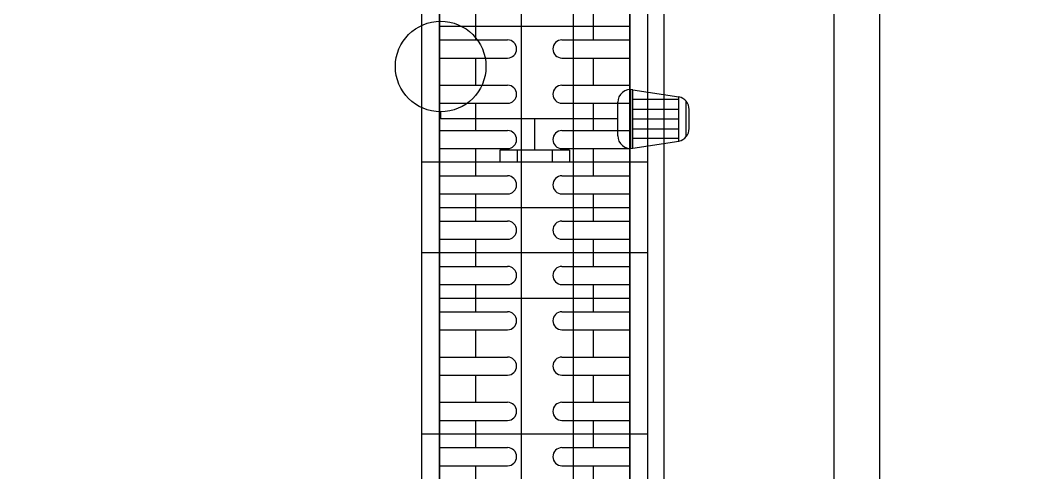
# Model space of a CAD drawing. Header units: inches. Extents: x 21 to 38546, y 13 to 15001.
# Drawn here: x 5524.4 to 5580.8, y 2407.1 to 2432 of the extents above; entities that cross this region are included whole.
import ezdxf

# ---------------------------------------------------------------- set-up
doc = ezdxf.new("R2010")
doc.units = ezdxf.units.IN
doc.header["$MEASUREMENT"] = 0
for name, color, linetype in [('pex_boru_dönüş', 5, 'Continuous'), ('pex_boru_gidiş', 1, 'Continuous'), ('RAST-IST-RADYATÖR-DİNAMİK BLOK', 83, 'Continuous')]:
    doc.layers.add(name, color=color, linetype=linetype)
doc.layers.add('Z_MİM_-KM-WALL', color=8, linetype='Continuous', lineweight=25)
doc.layers.add('Z_MİM_-KM-WALL-PLASTER', color=8, linetype='Continuous', lineweight=25)

# ---------------------------------------------------------------- blocks, each defined once
blk = doc.blocks.new('IS_RADYATOR-PLAN-130')
at = {"layer": 'RAST-IST-RADYATÖR-DİNAMİK BLOK'}
blk.add_lwpolyline([(0, 0), (130, 0), (130, 12.5), (0, 12.5)], dxfattribs=at)
blk = doc.blocks.new('IS_RADYATOR-PLAN-140')
at = {"layer": 'RAST-IST-RADYATÖR-DİNAMİK BLOK', "color": 7}
for p, q in [((128.25, 11.5), (128.25, 7.75)), ((129.25, 11.5), (129.25, 7.75)), ((130.75, 11.5), (130.75, 7.75)), ((131.75, 11.5), (131.75, 7.75)), ((133.25, 11.5), (133.25, 7.75)), ((134.25, 11.5), (134.25, 7.75)), ((135.75, 11.5), (135.75, 7.75)), ((136.75, 11.5), (136.75, 7.75)), ((127.5, 9.5), (128.25, 9.5)), ((129.25, 9.5), (130, 9.5)), ((130, 9.5), (130.75, 9.5)), ((131.75, 9.5), (132.5, 9.5)), ((132.5, 9.5), (133.25, 9.5)), ((134.25, 9.5), (135, 9.5)), ((135, 9.5), (135.75, 9.5)), ((136.75, 9.5), (137.5, 9.5)), ((128.25, 4.75), (128.25, 1)), ((129.25, 4.75), (129.25, 1)), ((130.75, 4.75), (130.75, 1)), ((131.75, 4.75), (131.75, 1)), ((133.25, 4.75), (133.25, 1)), ((134.25, 4.75), (134.25, 1)), ((135.75, 4.75), (135.75, 1)), ((136.75, 4.75), (136.75, 1)), ((127.5, 3), (128.25, 3)), ((129.25, 3), (130, 3)), ((130, 3), (130.75, 3)), ((131.75, 3), (132.5, 3)), ((132.5, 3), (133.25, 3)), ((134.25, 3), (135, 3)), ((135, 3), (135.75, 3)), ((136.75, 3), (137.5, 3))]:
    blk.add_line(p, q, dxfattribs=at)
at = {"layer": 'RAST-IST-RADYATÖR-DİNAMİK BLOK'}
for points in [[(0, 0), (140, 0), (140, 12.5), (0, 12.5)], [(2.5, 11.5), (137.5, 11.5), (137.5, 1), (2.5, 1)]]:
    blk.add_lwpolyline(points, dxfattribs=at)
at = {"layer": 'RAST-IST-RADYATÖR-DİNAMİK BLOK', "color": 7}
for centre, start, end in [((128.75, 7.75), 180, 0), ((131.25, 7.75), 180, 0), ((133.75, 7.75), 180, 0), ((136.25, 7.75), 180, 0), ((128.75, 4.75), 0, 180), ((131.25, 4.75), 0, 180), ((133.75, 4.75), 0, 180), ((136.25, 4.75), 0, 180)]:
    blk.add_arc(centre, 0.5, start, end, dxfattribs=at)
blk = doc.blocks.new('IS_RADYATOR-PLAN-150')
at = {"layer": 'RAST-IST-RADYATÖR-DİNAMİK BLOK', "color": 7}
for p, q in [((128.25, 11.5), (128.25, 7.75)), ((129.25, 11.5), (129.25, 7.75)), ((130.75, 11.5), (130.75, 7.75)), ((131.75, 11.5), (131.75, 7.75)), ((133.25, 11.5), (133.25, 7.75)), ((134.25, 11.5), (134.25, 7.75)), ((135.75, 11.5), (135.75, 7.75)), ((136.75, 11.5), (136.75, 7.75)), ((138.25, 11.5), (138.25, 7.75)), ((139.25, 11.5), (139.25, 7.75)), ((140.75, 11.5), (140.75, 7.75)), ((141.75, 11.5), (141.75, 7.75)), ((147.385, 11.439), (147.78, 11.439)), ((147.385, 1.67), (147.385, 11.439)), ((127.5, 9.5), (128.25, 9.5)), ((129.25, 9.5), (130, 9.5)), ((130, 9.5), (130.75, 9.5)), ((131.75, 9.5), (132.5, 9.5)), ((132.5, 9.5), (133.25, 9.5)), ((134.25, 9.5), (135, 9.5)), ((135, 9.5), (135.75, 9.5)), ((136.75, 9.5), (137.5, 9.5)), ((137.5, 9.5), (138.25, 9.5)), ((139.25, 9.5), (140, 9.5)), ((140, 9.5), (140.75, 9.5)), ((141.75, 9.5), (142.5, 9.5)), ((145.668, 6.25), (147.385, 6.25)), ((128.25, 4.75), (128.25, 1)), ((129.25, 4.75), (129.25, 1)), ((130.75, 4.75), (130.75, 1)), ((131.75, 4.75), (131.75, 1)), ((133.25, 4.75), (133.25, 1)), ((134.25, 4.75), (134.25, 1)), ((135.75, 4.75), (135.75, 1)), ((136.75, 4.75), (136.75, 1)), ((138.25, 4.75), (138.25, 1)), ((139.25, 4.75), (139.25, 1)), ((140.75, 4.75), (140.75, 1)), ((141.75, 4.75), (141.75, 1)), ((127.5, 3), (128.25, 3)), ((129.25, 3), (130, 3)), ((130, 3), (130.75, 3)), ((131.75, 3), (132.5, 3)), ((132.5, 3), (133.25, 3)), ((134.25, 3), (135, 3)), ((135, 3), (135.75, 3)), ((136.75, 3), (137.5, 3)), ((137.5, 3), (138.25, 3)), ((139.25, 3), (140, 3)), ((140, 3), (140.75, 3)), ((141.75, 3), (142.5, 3)), ((146.462, 1.67), (148.309, 1.67)), ((149.011, 0.968), (145.76, 0.968)), ((145.773, 0.833), (148.998, 0.833)), ((145.773, 0.833), (146.168, -1.704)), ((146.308, -1.704), (146.308, 0.833)), ((146.832, -1.704), (146.832, 0.833)), ((147.381, -1.704), (147.381, 0.833)), ((147.906, -1.704), (147.906, 0.833)), ((148.467, -1.704), (148.467, 0.833)), ((148.998, 0.833), (148.603, -1.704)), ((146.168, -1.704), (148.603, -1.704)), ((146.411, -2.11), (148.36, -2.11)), ((146.857, -2.27), (147.914, -2.27))]:
    blk.add_line(p, q, dxfattribs=at)
at = {"layer": 'RAST-IST-RADYATÖR-DİNAMİK BLOK'}
for p, q in [((145.668, 8.178), (145, 8.178)), ((145.668, 7.214), (145.668, 8.178)), ((145.668, 7.214), (145, 7.214)), ((145.668, 5.286), (145.668, 7.214)), ((145.668, 5.286), (145, 5.286)), ((145.668, 4.322), (145.668, 5.286)), ((145.668, 4.322), (145, 4.322))]:
    blk.add_line(p, q, dxfattribs=at)
for points in [[(-5, 0), (145, 0), (145, 12.5), (-5, 12.5)], [(-2.5, 11.5), (142.5, 11.5), (142.5, 1), (-2.5, 1)]]:
    blk.add_lwpolyline(points, dxfattribs=at)
at = {"layer": 'RAST-IST-RADYATÖR-DİNAMİK BLOK', "color": 10}
blk.add_circle((150.28, 11.439), 2.5, dxfattribs=at)
at = {"layer": 'RAST-IST-RADYATÖR-DİNAMİK BLOK', "color": 7}
for centre, radius, start, end in [((128.75, 7.75), 0.5, 180, 0), ((131.25, 7.75), 0.5, 180, 0), ((133.75, 7.75), 0.5, 180, 0), ((136.25, 7.75), 0.5, 180, 0), ((138.75, 7.75), 0.5, 180, 0), ((141.25, 7.75), 0.5, 180, 0), ((128.75, 4.75), 0.5, 0, 180), ((131.25, 4.75), 0.5, 0, 180), ((133.75, 4.75), 0.5, 0, 180), ((136.25, 4.75), 0.5, 0, 180), ((138.75, 4.75), 0.5, 0, 180), ((141.25, 4.75), 0.5, 0, 180), ((146.462, 0.968), 0.702, 90, 191.1518), ((148.309, 0.968), 0.702, 348.8482, 90), ((146.857, -1.568), 0.702, 191.1518, 270), ((147.914, -1.568), 0.702, 270, 348.8482)]:
    blk.add_arc(centre, radius, start, end, dxfattribs=at)
blk = doc.blocks.new('IS_RADYATOR-PLAN-160')
at = {"layer": 'RAST-IST-RADYATÖR-DİNAMİK BLOK', "color": 7}
for p, q in [((128.25, 11.5), (128.25, 7.75)), ((129.25, 11.5), (129.25, 7.75)), ((130.75, 11.5), (130.75, 7.75)), ((131.75, 11.5), (131.75, 7.75)), ((133.25, 11.5), (133.25, 7.75)), ((134.25, 11.5), (134.25, 7.75)), ((135.75, 11.5), (135.75, 7.75)), ((136.75, 11.5), (136.75, 7.75)), ((138.25, 11.5), (138.25, 7.75)), ((139.25, 11.5), (139.25, 7.75)), ((140.75, 11.5), (140.75, 7.75)), ((141.75, 11.5), (141.75, 7.75)), ((143.25, 11.5), (143.25, 7.75)), ((144.25, 11.5), (144.25, 7.75)), ((145.75, 11.5), (145.75, 7.75)), ((146.75, 11.5), (146.75, 7.75)), ((148.25, 11.5), (148.25, 7.75)), ((149.25, 11.5), (149.25, 7.75)), ((150.75, 11.5), (150.75, 7.75)), ((151.75, 11.5), (151.75, 7.75)), ((127.5, 9.5), (128.25, 9.5)), ((129.25, 9.5), (130, 9.5)), ((130, 9.5), (130.75, 9.5)), ((131.75, 9.5), (132.5, 9.5)), ((132.5, 9.5), (133.25, 9.5)), ((134.25, 9.5), (135, 9.5)), ((135, 9.5), (135.75, 9.5)), ((136.75, 9.5), (137.5, 9.5)), ((137.5, 9.5), (138.25, 9.5)), ((139.25, 9.5), (140, 9.5)), ((140, 9.5), (140.75, 9.5)), ((141.75, 9.5), (142.5, 9.5)), ((142.5, 9.5), (143.25, 9.5)), ((144.25, 9.5), (145, 9.5)), ((145, 9.5), (145.75, 9.5)), ((146.75, 9.5), (147.5, 9.5)), ((147.5, 9.5), (148.25, 9.5)), ((149.25, 9.5), (150, 9.5)), ((150, 9.5), (150.75, 9.5)), ((151.75, 9.5), (152.5, 9.5)), ((128.25, 4.75), (128.25, 1)), ((129.25, 4.75), (129.25, 1)), ((130.75, 4.75), (130.75, 1)), ((131.75, 4.75), (131.75, 1)), ((133.25, 4.75), (133.25, 1)), ((134.25, 4.75), (134.25, 1)), ((135.75, 4.75), (135.75, 1)), ((136.75, 4.75), (136.75, 1)), ((138.25, 4.75), (138.25, 1)), ((139.25, 4.75), (139.25, 1)), ((140.75, 4.75), (140.75, 1)), ((141.75, 4.75), (141.75, 1)), ((143.25, 4.75), (143.25, 1)), ((144.25, 4.75), (144.25, 1)), ((145.75, 4.75), (145.75, 1)), ((146.75, 4.75), (146.75, 1)), ((148.25, 4.75), (148.25, 1)), ((149.25, 4.75), (149.25, 1)), ((150.75, 4.75), (150.75, 1)), ((151.75, 4.75), (151.75, 1)), ((127.5, 3), (128.25, 3)), ((129.25, 3), (130, 3)), ((130, 3), (130.75, 3)), ((131.75, 3), (132.5, 3)), ((132.5, 3), (133.25, 3)), ((134.25, 3), (135, 3)), ((135, 3), (135.75, 3)), ((136.75, 3), (137.5, 3)), ((137.5, 3), (138.25, 3)), ((139.25, 3), (140, 3)), ((140, 3), (140.75, 3)), ((141.75, 3), (142.5, 3)), ((142.5, 3), (143.25, 3)), ((144.25, 3), (145, 3)), ((145, 3), (145.75, 3)), ((146.75, 3), (147.5, 3)), ((147.5, 3), (148.25, 3)), ((149.25, 3), (150, 3)), ((150, 3), (150.75, 3)), ((151.75, 3), (152.5, 3))]:
    blk.add_line(p, q, dxfattribs=at)
at = {"layer": 'RAST-IST-RADYATÖR-DİNAMİK BLOK'}
for points in [[(-5, 0), (155, 0), (155, 12.5), (-5, 12.5)], [(-2.5, 11.5), (152.5, 11.5), (152.5, 1), (-2.5, 1)]]:
    blk.add_lwpolyline(points, dxfattribs=at)
at = {"layer": 'RAST-IST-RADYATÖR-DİNAMİK BLOK', "color": 7}
for centre, start, end in [((128.75, 7.75), 180, 0), ((131.25, 7.75), 180, 0), ((133.75, 7.75), 180, 0), ((136.25, 7.75), 180, 0), ((138.75, 7.75), 180, 0), ((141.25, 7.75), 180, 0), ((143.75, 7.75), 180, 0), ((146.25, 7.75), 180, 0), ((148.75, 7.75), 180, 0), ((151.25, 7.75), 180, 0), ((128.75, 4.75), 0, 180), ((131.25, 4.75), 0, 180), ((133.75, 4.75), 0, 180), ((136.25, 4.75), 0, 180), ((138.75, 4.75), 0, 180), ((141.25, 4.75), 0, 180), ((143.75, 4.75), 0, 180), ((146.25, 4.75), 0, 180), ((148.75, 4.75), 0, 180), ((151.25, 4.75), 0, 180)]:
    blk.add_arc(centre, 0.5, start, end, dxfattribs=at)
blk = doc.blocks.new('IS_RADYATOR-PLAN-170')
at = {"layer": 'RAST-IST-RADYATÖR-DİNAMİK BLOK', "color": 7}
for p, q in [((128.25, 11.5), (128.25, 7.75)), ((129.25, 11.5), (129.25, 7.75)), ((130.75, 11.5), (130.75, 7.75)), ((131.75, 11.5), (131.75, 7.75)), ((133.25, 11.5), (133.25, 7.75)), ((134.25, 11.5), (134.25, 7.75)), ((135.75, 11.5), (135.75, 7.75)), ((136.75, 11.5), (136.75, 7.75)), ((138.25, 11.5), (138.25, 7.75)), ((139.25, 11.5), (139.25, 7.75)), ((140.75, 11.5), (140.75, 7.75)), ((141.75, 11.5), (141.75, 7.75)), ((143.25, 11.5), (143.25, 7.75)), ((144.25, 11.5), (144.25, 7.75)), ((145.75, 11.5), (145.75, 7.75)), ((146.75, 11.5), (146.75, 7.75)), ((148.25, 11.5), (148.25, 7.75)), ((149.25, 11.5), (149.25, 7.75)), ((150.75, 11.5), (150.75, 7.75)), ((151.75, 11.5), (151.75, 7.75)), ((127.5, 9.5), (128.25, 9.5)), ((129.25, 9.5), (130, 9.5)), ((130, 9.5), (130.75, 9.5)), ((131.75, 9.5), (132.5, 9.5)), ((132.5, 9.5), (133.25, 9.5)), ((134.25, 9.5), (135, 9.5)), ((135, 9.5), (135.75, 9.5)), ((136.75, 9.5), (137.5, 9.5)), ((137.5, 9.5), (138.25, 9.5)), ((139.25, 9.5), (140, 9.5)), ((140, 9.5), (140.75, 9.5)), ((141.75, 9.5), (142.5, 9.5)), ((142.5, 9.5), (143.25, 9.5)), ((144.25, 9.5), (145, 9.5)), ((145, 9.5), (145.75, 9.5)), ((146.75, 9.5), (147.5, 9.5)), ((147.5, 9.5), (148.25, 9.5)), ((149.25, 9.5), (150, 9.5)), ((150, 9.5), (150.75, 9.5)), ((151.75, 9.5), (152.5, 9.5)), ((152.5, 9.5), (153.25, 9.5)), ((128.25, 4.75), (128.25, 1)), ((129.25, 4.75), (129.25, 1)), ((130.75, 4.75), (130.75, 1)), ((131.75, 4.75), (131.75, 1)), ((133.25, 4.75), (133.25, 1)), ((134.25, 4.75), (134.25, 1)), ((135.75, 4.75), (135.75, 1)), ((136.75, 4.75), (136.75, 1)), ((138.25, 4.75), (138.25, 1)), ((139.25, 4.75), (139.25, 1)), ((140.75, 4.75), (140.75, 1)), ((141.75, 4.75), (141.75, 1)), ((143.25, 4.75), (143.25, 1)), ((144.25, 4.75), (144.25, 1)), ((145.75, 4.75), (145.75, 1)), ((146.75, 4.75), (146.75, 1)), ((148.25, 4.75), (148.25, 1)), ((149.25, 4.75), (149.25, 1)), ((150.75, 4.75), (150.75, 1)), ((151.75, 4.75), (151.75, 1)), ((127.5, 3), (128.25, 3)), ((129.25, 3), (130, 3)), ((130, 3), (130.75, 3)), ((131.75, 3), (132.5, 3)), ((132.5, 3), (133.25, 3)), ((134.25, 3), (135, 3)), ((135, 3), (135.75, 3)), ((136.75, 3), (137.5, 3)), ((137.5, 3), (138.25, 3)), ((139.25, 3), (140, 3)), ((140, 3), (140.75, 3)), ((141.75, 3), (142.5, 3)), ((142.5, 3), (143.25, 3)), ((144.25, 3), (145, 3)), ((145, 3), (145.75, 3)), ((146.75, 3), (147.5, 3)), ((147.5, 3), (148.25, 3)), ((149.25, 3), (150, 3)), ((150, 3), (150.75, 3)), ((151.75, 3), (152.5, 3)), ((152.5, 3), (153.25, 3))]:
    blk.add_line(p, q, dxfattribs=at)
at = {"layer": 'RAST-IST-RADYATÖR-DİNAMİK BLOK'}
for points in [[(-5, 0), (165, 0), (165, 12.5), (-5, 12.5)], [(-2.5, 11.5), (162.5, 11.5), (162.5, 1), (-2.5, 1)]]:
    blk.add_lwpolyline(points, dxfattribs=at)
at = {"layer": 'RAST-IST-RADYATÖR-DİNAMİK BLOK', "color": 7}
for centre, start, end in [((128.75, 7.75), 180, 0), ((131.25, 7.75), 180, 0), ((133.75, 7.75), 180, 0), ((136.25, 7.75), 180, 0), ((138.75, 7.75), 180, 0), ((141.25, 7.75), 180, 0), ((143.75, 7.75), 180, 0), ((146.25, 7.75), 180, 0), ((148.75, 7.75), 180, 0), ((151.25, 7.75), 180, 0), ((128.75, 4.75), 0, 180), ((131.25, 4.75), 0, 180), ((133.75, 4.75), 0, 180), ((136.25, 4.75), 0, 180), ((138.75, 4.75), 0, 180), ((141.25, 4.75), 0, 180), ((143.75, 4.75), 0, 180), ((146.25, 4.75), 0, 180), ((148.75, 4.75), 0, 180), ((151.25, 4.75), 0, 180)]:
    blk.add_arc(centre, 0.5, start, end, dxfattribs=at)
blk = doc.blocks.new('IS_RADYATOR-PLAN-180')
at = {"layer": 'RAST-IST-RADYATÖR-DİNAMİK BLOK', "color": 7}
for p, q in [((128.25, 11.5), (128.25, 7.75)), ((129.25, 11.5), (129.25, 7.75)), ((130.75, 11.5), (130.75, 7.75)), ((131.75, 11.5), (131.75, 7.75)), ((133.25, 11.5), (133.25, 7.75)), ((134.25, 11.5), (134.25, 7.75)), ((135.75, 11.5), (135.75, 7.75)), ((136.75, 11.5), (136.75, 7.75)), ((138.25, 11.5), (138.25, 7.75)), ((139.25, 11.5), (139.25, 7.75)), ((140.75, 11.5), (140.75, 7.75)), ((141.75, 11.5), (141.75, 7.75)), ((143.25, 11.5), (143.25, 7.75)), ((144.25, 11.5), (144.25, 7.75)), ((145.75, 11.5), (145.75, 7.75)), ((146.75, 11.5), (146.75, 7.75)), ((148.25, 11.5), (148.25, 7.75)), ((149.25, 11.5), (149.25, 7.75)), ((150.75, 11.5), (150.75, 7.75)), ((151.75, 11.5), (151.75, 7.75)), ((127.5, 9.5), (128.25, 9.5)), ((129.25, 9.5), (130, 9.5)), ((130, 9.5), (130.75, 9.5)), ((131.75, 9.5), (132.5, 9.5)), ((132.5, 9.5), (133.25, 9.5)), ((134.25, 9.5), (135, 9.5)), ((135, 9.5), (135.75, 9.5)), ((136.75, 9.5), (137.5, 9.5)), ((137.5, 9.5), (138.25, 9.5)), ((139.25, 9.5), (140, 9.5)), ((140, 9.5), (140.75, 9.5)), ((141.75, 9.5), (142.5, 9.5)), ((142.5, 9.5), (143.25, 9.5)), ((144.25, 9.5), (145, 9.5)), ((145, 9.5), (145.75, 9.5)), ((146.75, 9.5), (147.5, 9.5)), ((147.5, 9.5), (148.25, 9.5)), ((149.25, 9.5), (150, 9.5)), ((150, 9.5), (150.75, 9.5)), ((151.75, 9.5), (152.5, 9.5)), ((152.5, 9.5), (153.25, 9.5)), ((128.25, 4.75), (128.25, 1)), ((129.25, 4.75), (129.25, 1)), ((130.75, 4.75), (130.75, 1)), ((131.75, 4.75), (131.75, 1)), ((133.25, 4.75), (133.25, 1)), ((134.25, 4.75), (134.25, 1)), ((135.75, 4.75), (135.75, 1)), ((136.75, 4.75), (136.75, 1)), ((138.25, 4.75), (138.25, 1)), ((139.25, 4.75), (139.25, 1)), ((140.75, 4.75), (140.75, 1)), ((141.75, 4.75), (141.75, 1)), ((143.25, 4.75), (143.25, 1)), ((144.25, 4.75), (144.25, 1)), ((145.75, 4.75), (145.75, 1)), ((146.75, 4.75), (146.75, 1)), ((148.25, 4.75), (148.25, 1)), ((149.25, 4.75), (149.25, 1)), ((150.75, 4.75), (150.75, 1)), ((151.75, 4.75), (151.75, 1)), ((127.5, 3), (128.25, 3)), ((129.25, 3), (130, 3)), ((130, 3), (130.75, 3)), ((131.75, 3), (132.5, 3)), ((132.5, 3), (133.25, 3)), ((134.25, 3), (135, 3)), ((135, 3), (135.75, 3)), ((136.75, 3), (137.5, 3)), ((137.5, 3), (138.25, 3)), ((139.25, 3), (140, 3)), ((140, 3), (140.75, 3)), ((141.75, 3), (142.5, 3)), ((142.5, 3), (143.25, 3)), ((144.25, 3), (145, 3)), ((145, 3), (145.75, 3)), ((146.75, 3), (147.5, 3)), ((147.5, 3), (148.25, 3)), ((149.25, 3), (150, 3)), ((150, 3), (150.75, 3)), ((151.75, 3), (152.5, 3)), ((152.5, 3), (153.25, 3))]:
    blk.add_line(p, q, dxfattribs=at)
at = {"layer": 'RAST-IST-RADYATÖR-DİNAMİK BLOK'}
for points in [[(-5, 0), (175, 0), (175, 12.5), (-5, 12.5)], [(-2.5, 11.5), (172.5, 11.5), (172.5, 1), (-2.5, 1)]]:
    blk.add_lwpolyline(points, dxfattribs=at)
at = {"layer": 'RAST-IST-RADYATÖR-DİNAMİK BLOK', "color": 7}
for centre, start, end in [((128.75, 7.75), 180, 0), ((131.25, 7.75), 180, 0), ((133.75, 7.75), 180, 0), ((136.25, 7.75), 180, 0), ((138.75, 7.75), 180, 0), ((141.25, 7.75), 180, 0), ((143.75, 7.75), 180, 0), ((146.25, 7.75), 180, 0), ((148.75, 7.75), 180, 0), ((151.25, 7.75), 180, 0), ((128.75, 4.75), 0, 180), ((131.25, 4.75), 0, 180), ((133.75, 4.75), 0, 180), ((136.25, 4.75), 0, 180), ((138.75, 4.75), 0, 180), ((141.25, 4.75), 0, 180), ((143.75, 4.75), 0, 180), ((146.25, 4.75), 0, 180), ((148.75, 4.75), 0, 180), ((151.25, 4.75), 0, 180)]:
    blk.add_arc(centre, 0.5, start, end, dxfattribs=at)
blk = doc.blocks.new('IS_RADYATOR-PLAN-190')
at = {"layer": 'RAST-IST-RADYATÖR-DİNAMİK BLOK', "color": 7}
for p, q in [((128.25, 11.5), (128.25, 7.75)), ((129.25, 11.5), (129.25, 7.75)), ((130.75, 11.5), (130.75, 7.75)), ((131.75, 11.5), (131.75, 7.75)), ((133.25, 11.5), (133.25, 7.75)), ((134.25, 11.5), (134.25, 7.75)), ((135.75, 11.5), (135.75, 7.75)), ((136.75, 11.5), (136.75, 7.75)), ((138.25, 11.5), (138.25, 7.75)), ((139.25, 11.5), (139.25, 7.75)), ((140.75, 11.5), (140.75, 7.75)), ((141.75, 11.5), (141.75, 7.75)), ((143.25, 11.5), (143.25, 7.75)), ((144.25, 11.5), (144.25, 7.75)), ((145.75, 11.5), (145.75, 7.75)), ((146.75, 11.5), (146.75, 7.75)), ((148.25, 11.5), (148.25, 7.75)), ((149.25, 11.5), (149.25, 7.75)), ((150.75, 11.5), (150.75, 7.75)), ((151.75, 11.5), (151.75, 7.75)), ((127.5, 9.5), (128.25, 9.5)), ((129.25, 9.5), (130, 9.5)), ((130, 9.5), (130.75, 9.5)), ((131.75, 9.5), (132.5, 9.5)), ((132.5, 9.5), (133.25, 9.5)), ((134.25, 9.5), (135, 9.5)), ((135, 9.5), (135.75, 9.5)), ((136.75, 9.5), (137.5, 9.5)), ((137.5, 9.5), (138.25, 9.5)), ((139.25, 9.5), (140, 9.5)), ((140, 9.5), (140.75, 9.5)), ((141.75, 9.5), (142.5, 9.5)), ((142.5, 9.5), (143.25, 9.5)), ((144.25, 9.5), (145, 9.5)), ((145, 9.5), (145.75, 9.5)), ((146.75, 9.5), (147.5, 9.5)), ((147.5, 9.5), (148.25, 9.5)), ((149.25, 9.5), (150, 9.5)), ((150, 9.5), (150.75, 9.5)), ((151.75, 9.5), (152.5, 9.5)), ((152.5, 9.5), (153.25, 9.5)), ((128.25, 4.75), (128.25, 1)), ((129.25, 4.75), (129.25, 1)), ((130.75, 4.75), (130.75, 1)), ((131.75, 4.75), (131.75, 1)), ((133.25, 4.75), (133.25, 1)), ((134.25, 4.75), (134.25, 1)), ((135.75, 4.75), (135.75, 1)), ((136.75, 4.75), (136.75, 1)), ((138.25, 4.75), (138.25, 1)), ((139.25, 4.75), (139.25, 1)), ((140.75, 4.75), (140.75, 1)), ((141.75, 4.75), (141.75, 1)), ((143.25, 4.75), (143.25, 1)), ((144.25, 4.75), (144.25, 1)), ((145.75, 4.75), (145.75, 1)), ((146.75, 4.75), (146.75, 1)), ((148.25, 4.75), (148.25, 1)), ((149.25, 4.75), (149.25, 1)), ((150.75, 4.75), (150.75, 1)), ((151.75, 4.75), (151.75, 1)), ((127.5, 3), (128.25, 3)), ((129.25, 3), (130, 3)), ((130, 3), (130.75, 3)), ((131.75, 3), (132.5, 3)), ((132.5, 3), (133.25, 3)), ((134.25, 3), (135, 3)), ((135, 3), (135.75, 3)), ((136.75, 3), (137.5, 3)), ((137.5, 3), (138.25, 3)), ((139.25, 3), (140, 3)), ((140, 3), (140.75, 3)), ((141.75, 3), (142.5, 3)), ((142.5, 3), (143.25, 3)), ((144.25, 3), (145, 3)), ((145, 3), (145.75, 3)), ((146.75, 3), (147.5, 3)), ((147.5, 3), (148.25, 3)), ((149.25, 3), (150, 3)), ((150, 3), (150.75, 3)), ((151.75, 3), (152.5, 3)), ((152.5, 3), (153.25, 3))]:
    blk.add_line(p, q, dxfattribs=at)
at = {"layer": 'RAST-IST-RADYATÖR-DİNAMİK BLOK'}
for points in [[(-5, 0), (185, 0), (185, 12.5), (-5, 12.5)], [(182.5, 11.5), (-2.5, 11.5), (-2.5, 1), (182.5, 1)]]:
    blk.add_lwpolyline(points, dxfattribs=at)
at = {"layer": 'RAST-IST-RADYATÖR-DİNAMİK BLOK', "color": 7}
for centre, start, end in [((128.75, 7.75), 180, 0), ((131.25, 7.75), 180, 0), ((133.75, 7.75), 180, 0), ((136.25, 7.75), 180, 0), ((138.75, 7.75), 180, 0), ((141.25, 7.75), 180, 0), ((143.75, 7.75), 180, 0), ((146.25, 7.75), 180, 0), ((148.75, 7.75), 180, 0), ((151.25, 7.75), 180, 0), ((128.75, 4.75), 0, 180), ((131.25, 4.75), 0, 180), ((133.75, 4.75), 0, 180), ((136.25, 4.75), 0, 180), ((138.75, 4.75), 0, 180), ((141.25, 4.75), 0, 180), ((143.75, 4.75), 0, 180), ((146.25, 4.75), 0, 180), ((148.75, 4.75), 0, 180), ((151.25, 4.75), 0, 180)]:
    blk.add_arc(centre, 0.5, start, end, dxfattribs=at)
blk = doc.blocks.new('IS_RADYATOR-PLAN-200')
at = {"layer": 'RAST-IST-RADYATÖR-DİNAMİK BLOK', "color": 7}
for p, q in [((133.25, 11.5), (133.25, 7.75)), ((134.25, 11.5), (134.25, 7.75)), ((135.75, 11.5), (135.75, 7.75)), ((136.75, 11.5), (136.75, 7.75)), ((138.25, 11.5), (138.25, 7.75)), ((139.25, 11.5), (139.25, 7.75)), ((140.75, 11.5), (140.75, 7.75)), ((141.75, 11.5), (141.75, 7.75)), ((143.25, 11.5), (143.25, 7.75)), ((144.25, 11.5), (144.25, 7.75)), ((145.75, 11.5), (145.75, 7.75)), ((146.75, 11.5), (146.75, 7.75)), ((148.25, 11.5), (148.25, 7.75)), ((149.25, 11.5), (149.25, 7.75)), ((150.75, 11.5), (150.75, 7.75)), ((151.75, 11.5), (151.75, 7.75)), ((153.25, 11.5), (153.25, 7.75)), ((154.25, 11.5), (154.25, 7.75)), ((155.75, 11.5), (155.75, 7.75)), ((156.75, 11.5), (156.75, 7.75)), ((132.5, 9.5), (133.25, 9.5)), ((134.25, 9.5), (135, 9.5)), ((135, 9.5), (135.75, 9.5)), ((136.75, 9.5), (137.5, 9.5)), ((137.5, 9.5), (138.25, 9.5)), ((139.25, 9.5), (140, 9.5)), ((140, 9.5), (140.75, 9.5)), ((141.75, 9.5), (142.5, 9.5)), ((142.5, 9.5), (143.25, 9.5)), ((144.25, 9.5), (145, 9.5)), ((145, 9.5), (145.75, 9.5)), ((146.75, 9.5), (147.5, 9.5)), ((147.5, 9.5), (148.25, 9.5)), ((149.25, 9.5), (150, 9.5)), ((150, 9.5), (150.75, 9.5)), ((151.75, 9.5), (152.5, 9.5)), ((152.5, 9.5), (153.25, 9.5)), ((154.25, 9.5), (155, 9.5)), ((155, 9.5), (155.75, 9.5)), ((156.75, 9.5), (157.5, 9.5)), ((157.5, 9.5), (158.25, 9.5)), ((133.25, 4.75), (133.25, 1)), ((134.25, 4.75), (134.25, 1)), ((135.75, 4.75), (135.75, 1)), ((136.75, 4.75), (136.75, 1)), ((138.25, 4.75), (138.25, 1)), ((139.25, 4.75), (139.25, 1)), ((140.75, 4.75), (140.75, 1)), ((141.75, 4.75), (141.75, 1)), ((143.25, 4.75), (143.25, 1)), ((144.25, 4.75), (144.25, 1)), ((145.75, 4.75), (145.75, 1)), ((146.75, 4.75), (146.75, 1)), ((148.25, 4.75), (148.25, 1)), ((149.25, 4.75), (149.25, 1)), ((150.75, 4.75), (150.75, 1)), ((151.75, 4.75), (151.75, 1)), ((153.25, 4.75), (153.25, 1)), ((154.25, 4.75), (154.25, 1)), ((155.75, 4.75), (155.75, 1)), ((156.75, 4.75), (156.75, 1)), ((132.5, 3), (133.25, 3)), ((134.25, 3), (135, 3)), ((135, 3), (135.75, 3)), ((136.75, 3), (137.5, 3)), ((137.5, 3), (138.25, 3)), ((139.25, 3), (140, 3)), ((140, 3), (140.75, 3)), ((141.75, 3), (142.5, 3)), ((142.5, 3), (143.25, 3)), ((144.25, 3), (145, 3)), ((145, 3), (145.75, 3)), ((146.75, 3), (147.5, 3)), ((147.5, 3), (148.25, 3)), ((149.25, 3), (150, 3)), ((150, 3), (150.75, 3)), ((151.75, 3), (152.5, 3)), ((152.5, 3), (153.25, 3)), ((154.25, 3), (155, 3)), ((155, 3), (155.75, 3)), ((156.75, 3), (157.5, 3)), ((157.5, 3), (158.25, 3))]:
    blk.add_line(p, q, dxfattribs=at)
at = {"layer": 'RAST-IST-RADYATÖR-DİNAMİK BLOK'}
for points in [[(0, 0), (200, 0), (200, 12.5), (0, 12.5)], [(2.5, 11.5), (197.5, 11.5), (197.5, 1), (2.5, 1)]]:
    blk.add_lwpolyline(points, dxfattribs=at)
at = {"layer": 'RAST-IST-RADYATÖR-DİNAMİK BLOK', "color": 7}
for centre, start, end in [((133.75, 7.75), 180, 0), ((136.25, 7.75), 180, 0), ((138.75, 7.75), 180, 0), ((141.25, 7.75), 180, 0), ((143.75, 7.75), 180, 0), ((146.25, 7.75), 180, 0), ((148.75, 7.75), 180, 0), ((151.25, 7.75), 180, 0), ((153.75, 7.75), 180, 0), ((156.25, 7.75), 180, 0), ((133.75, 4.75), 0, 180), ((136.25, 4.75), 0, 180), ((138.75, 4.75), 0, 180), ((141.25, 4.75), 0, 180), ((143.75, 4.75), 0, 180), ((146.25, 4.75), 0, 180), ((148.75, 4.75), 0, 180), ((151.25, 4.75), 0, 180), ((153.75, 4.75), 0, 180), ((156.25, 4.75), 0, 180)]:
    blk.add_arc(centre, 0.5, start, end, dxfattribs=at)
blk = doc.blocks.new('IS_U4736')
for name, p in [('IS_RADYATOR-PLAN-130', (0, 0)), ('IS_RADYATOR-PLAN-140', (0, 0)), ('IS_RADYATOR-PLAN-150', (0, 0)), ('IS_RADYATOR-PLAN-160', (0, 0)), ('IS_RADYATOR-PLAN-170', (0, 0)), ('IS_RADYATOR-PLAN-180', (0, 0)), ('IS_RADYATOR-PLAN-190', (0, 0)), ('IS_RADYATOR-PLAN-200', (-5, 0))]:
    blk.add_blockref(name, p)

msp = doc.modelspace()

# ---------------------------------------------------------------- linework, layer by layer
at = {"layer": 'pex_boru_dönüş'}
msp.add_lwpolyline([(6225.784, 1876.331), (6225.784, 1818.231), (5559.884, 1818.231), (5559.884, 2550.264), (5551.987, 2550.264), (5551.987, 2271.22)], dxfattribs=at)
at = {"layer": 'pex_boru_gidiş'}
msp.add_lwpolyline([(6230.784, 1869.331), (6230.784, 1813.231), (5554.884, 1813.231), (5554.884, 2550.264), (5551.987, 2550.264), (5551.987, 2276.22)], dxfattribs=at)
at = {"layer": 'Z_MİM_-KM-WALL'}
msp.add_line((5571.757, 2562.084), (5571.757, 1877.084), dxfattribs=at)
at = {"layer": 'Z_MİM_-KM-WALL-PLASTER'}
msp.add_lwpolyline([(6814.258, 1859.584), (5339.258, 1859.583), (5339.258, 1944.584), (5359.257, 1944.582), (5359.257, 1879.583), (5569.257, 1879.583), (5569.257, 2559.61), (5444.256, 2559.61), (5444.256, 2089.583), (5284.258, 2089.583), (5284.257, 2554.583), (4699.257, 2554.583), (4699.257, 2089.583), (4644.258, 2089.583), (4644.258, 1859.583), (3041.758, 1859.583)], dxfattribs=at)

# ---------------------------------------------------------------- block references
at = {"layer": 'RAST-IST-RADYATÖR-DİNAMİK BLOK', "rotation": 90}
msp.add_blockref('IS_U4736', (5558.988, 2279.22), dxfattribs=at)

doc.saveas('drawing.dxf')
